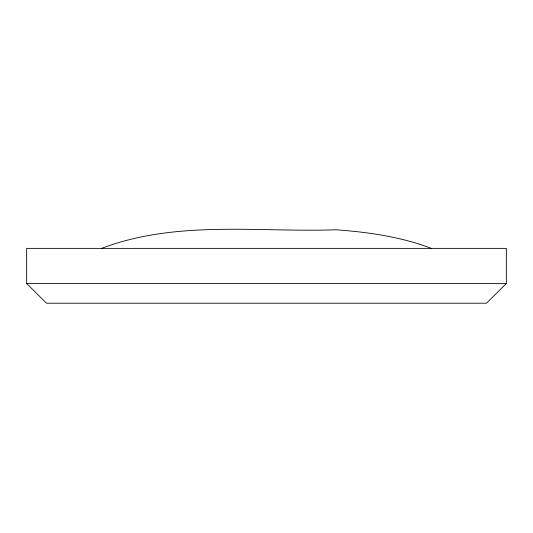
<?xml version="1.0" encoding="UTF-8"?>
<svg xmlns="http://www.w3.org/2000/svg" width="533" height="533" viewBox="0 0 533 533"><rect width="100%" height="100%" fill="white"/><g stroke="black" fill="none" stroke-linecap="round" stroke-linejoin="round"><path stroke-width="0.8" d="M506.35 283.509L486.509 303.204L46.491 303.204L26.65 283.509L26.65 248.378L506.35 248.378L506.35 283.509L26.65 283.509M101.49 248.431C176.37 219.836 258.172 232.495 336.25 229.796C368.583 232.175 401.063 236.845 431.51 248.431"/></g></svg>
